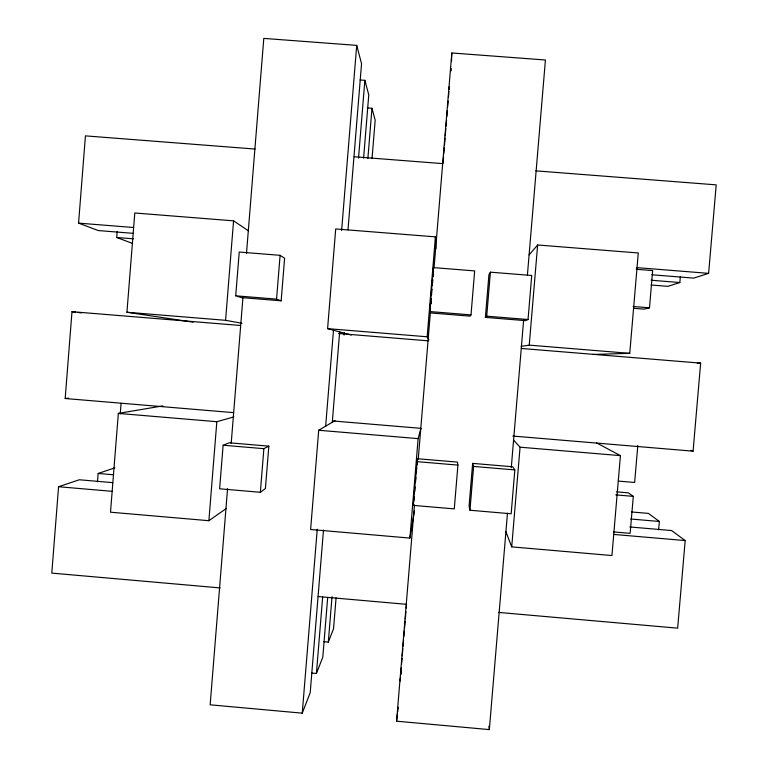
<?xml version="1.0" encoding="UTF-8"?>
<svg xmlns="http://www.w3.org/2000/svg" width="768" height="768" viewBox="0 0 768 768"><rect width="100%" height="100%" fill="white"/><g stroke="black" fill="none" stroke-linecap="round" stroke-linejoin="round"><path stroke-width="1.15" d="M449.232 89.126L449.318 86.755L449.126 89.146M451.114 70.858L451.21 68.467M451.498 61.315L451.824 52.973L545.424 60L527.395 275.232M132.998 233.328L98.333 230.563L78.576 223.123L85.43 135.869L255.072 149.05M233.491 412.627L65.174 398.515L71.99 311.693L240.509 325.478M112.752 482.64L79.315 479.77L58.57 486.72L51.792 573.11L220.195 587.923M97.498 481.795L98.15 473.462L114.912 467.846M132.614 243.466L116.726 237.485L117.187 231.581M162.893 405.878L118.33 413.414L110.506 512.198L208.877 520.704L226.445 508.397M193.162 322.166L126.931 312.25L134.794 212.995L233.568 220.838L248.429 230.813M120.23 413.923L121.075 403.296M208.877 520.704L216.835 421.699L233.894 416.899M241.93 323.27L225.581 320.314L233.568 220.838M223.123 445.229L219.619 488.794L260.352 492.278L265.411 488.525L268.838 446.15L229.229 442.8L223.123 445.229L263.875 448.675L268.838 446.15M235.718 295.814L239.232 252.048L280.099 255.322L284.611 258.259L281.165 300.816L241.478 297.6L235.718 295.814L276.557 299.126L281.165 300.816M227.558 488.65L210.154 704.813L302.246 713.165L310.214 692.65L323.491 530.026M231.206 443.261L242.938 297.562M246.49 253.373L263.798 38.4L356.717 45.379L361.555 63.686L347.99 229.901M260.352 492.278L263.875 448.675M276.557 299.126L280.099 255.322M335.107 420.605L318.701 430.262L310.618 529.498L409.91 538.08L414.413 510.989M351.302 335.088L327.59 328.646L335.712 228.95L435.418 236.861L435.84 248.832M302.246 713.165L317.251 529.2M325.632 426.461L333.523 329.693M341.616 230.544L356.717 45.379M332.275 422.41L339.696 331.536M311.664 673.056L316.416 673.488L322.666 596.947M344.064 335.059L344.256 332.669M358.522 158.074L364.867 80.342L360.086 79.987M327.686 597.494L322.8 657.187L316.416 673.488M363.6 158.16L368.774 94.886L364.867 80.342M323.558 641.674L328.31 642.096L332.026 596.717M367.882 158.438L371.981 108.278L367.267 107.923M336.077 597.773L333.533 628.819L328.31 642.096M372.048 158.323L375.178 120.115L371.981 108.278M409.91 538.08L418.128 438.624L420.854 428.582M413.184 505.373L417.446 458.717L457.402 462.096L457.92 465.101L454.282 508.896L413.184 505.373L413.558 503.309M428.89 339.869L427.162 336.787L435.418 236.861M413.933 501.235L414.317 496.512M414.71 491.789L415.104 487.066M415.488 482.342L415.882 477.61M416.275 472.886L416.659 468.163M416.957 464.621L417.446 458.717M429.792 311.558L433.421 267.6L474.662 270.912L471.005 314.899L470.112 316.157L430.07 312.902L429.792 311.558L471.005 314.899M430.07 312.902L430.464 308.16M430.858 303.408L431.251 298.666M431.539 295.114L432.029 289.181M432.326 285.619L432.816 279.686M433.114 276.134L433.498 271.382M507.466 513.178L489.341 729.6L396.586 721.19L414.47 504.826M418.224 459.398L430.483 311.174M431.069 304.003L431.27 301.613M433.344 276.509L433.546 274.118M434.035 268.138L451.824 52.973M400.483 677.414L400.186 681.005L400.464 678.778M400.781 673.834L401.27 667.853M401.568 664.262L402.067 658.282M402.259 655.891L402.854 648.72M403.056 646.33L403.546 640.349M403.843 636.768L404.342 630.787M404.534 628.397L405.13 621.216M405.331 618.826L405.917 611.654M406.214 608.064L406.512 604.483M442.992 163.277L443.491 157.296M443.779 153.715L444.278 147.734M444.48 145.344L445.066 138.163M445.267 135.773L445.862 128.602M446.054 126.211L446.554 120.23M446.851 116.65L447.341 110.669M447.638 107.078L448.138 101.098M448.426 97.517L448.925 91.536M472.646 463.382L469.094 505.958L469.958 510.24L511.162 513.773L514.838 469.92L512.707 466.771L472.646 463.382L473.606 466.426L469.958 510.24M485.376 317.395L488.938 274.637L490.387 272.17L531.725 275.482L528.038 319.526L525.523 320.65L485.376 317.395L486.72 316.176L490.387 272.17M511.267 467.741L523.69 319.469M596.4 442.8L620.429 455.635L611.933 555.542L511.709 546.874L520.061 447.197L513.763 440.294M521.126 346.387L529.238 345.13L537.638 244.982L638.285 252.97L629.75 353.347L593.03 354.451M616.618 491.856L628.33 492.854L633.293 496.368L630.134 533.338L613.805 531.936M637.805 445.421L634.646 482.467L618.298 481.085M633.504 308.275L644.093 309.13L649.488 307.814L652.656 270.576L636.24 269.27M658.637 529.786L659.347 521.472L648.432 513.398L631.718 511.978M651.139 285.005L667.862 286.349L679.834 282.528L680.333 276.634M629.827 526.963L671.626 530.554L685.181 540.566L677.654 628.166L498.499 612.413M512.832 436.051L693.082 451.171L700.646 363.13L521.366 348.461M651.859 274.771L693.696 278.112L708.614 273.36L716.208 184.867L535.814 170.851M396.586 721.19L397.411 714.182M397.69 711.85L398.246 707.184M401.011 674.314L401.28 672.086M529.123 254.89L537.638 244.982M65.174 398.515L68.582 398.15M697.306 363.072L700.646 363.13M354.23 156.749L442.637 163.613M78.576 223.123L133.574 227.51M636.883 267.638L708.614 273.36M116.726 237.485L133.459 238.829M651.139 280.234L679.834 282.528M633.082 306.49L649.488 307.814M486.72 316.176L528.038 319.526M126.931 312.25L225.581 320.314M327.59 328.646L427.162 336.787M529.238 345.13L629.75 353.347M338.515 333.494L428.15 340.829M332.573 420.931L420.912 428.342M118.33 413.414L216.835 421.699M318.701 430.262L418.128 438.624M520.061 447.197L620.429 455.635M416.794 461.626L457.92 465.101M473.606 466.426L514.838 469.92M615.782 494.88L633.293 496.368M98.15 473.462L113.674 474.787M630.691 519.014L659.347 521.472M58.57 486.72L112.282 491.338M613.565 534.413L685.181 540.566M318.144 596.544L406.531 604.32M71.99 311.693L75.533 312.154M77.894 312.451L81.437 312.912M690.931 450.384L693.082 451.171M505.786 531.437L511.709 546.874M488.88 726.202L489.341 729.6"/></g></svg>
